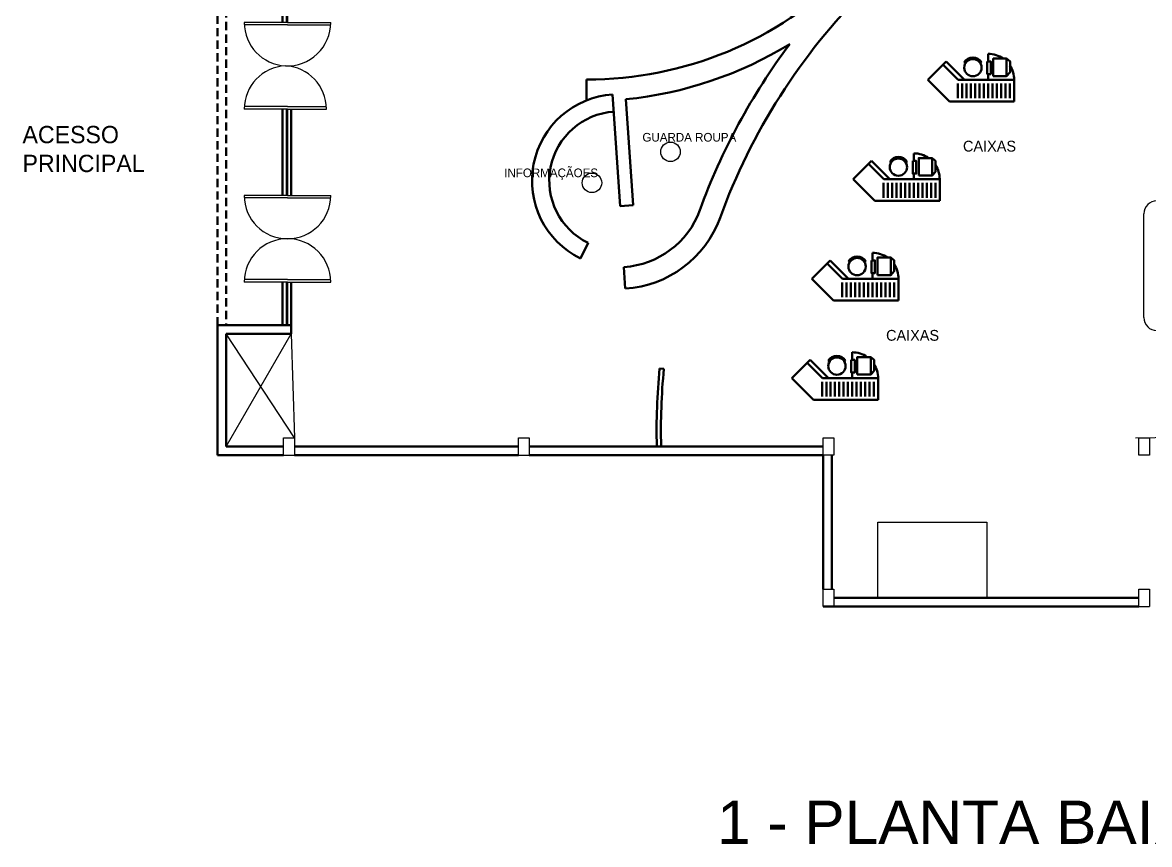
# Model space of a CAD drawing. Header units: millimetres. Extents: x 14363 to 14528, y 6076 to 6118.
# Drawn here: x 14363.16 to 14389.22, y 6078.09 to 6097.09 of the extents above; entities that cross this region are included whole.
import ezdxf

# ---------------------------------------------------------------- set-up
doc = ezdxf.new("R2010")
doc.units = ezdxf.units.MM
doc.linetypes.add('DASHED2', pattern=[9.525, 6.35, -3.175])
for name, color, linetype in [('05', 5, 'Continuous'), ('cotas', 1, 'Continuous'), ('mobiliario', 30, 'Continuous'), ('MOBILIARIO-0.3', 3, 'Continuous'), ('MUEBLES-0.3', 3, 'Continuous'), ('muros-0.8', 6, 'Continuous'), ('NOMBRE_', 2, 'Continuous'), ('seg.-0.1', 1, 'DASHED2'), ('vidrio-0.1', 1, 'Continuous')]:
    doc.layers.add(name, color=color, linetype=linetype)
doc.styles.add('arial', font='arial.ttf')

msp = doc.modelspace()

# ---------------------------------------------------------------- linework, layer by layer
at = {"layer": '05'}
for p, q in [((14369.199, 6087.09), (14369.449, 6087.09)), ((14374.627, 6087.09), (14374.877, 6087.09)), ((14381.674, 6083.59), (14381.674, 6083.99)), ((14388.974, 6083.59), (14389.224, 6083.59))]:
    msp.add_line(p, q, dxfattribs=at)
for points in [[(14369.199, 6087.09), (14369.199, 6087.49), (14369.449, 6087.49), (14369.449, 6087.09)], [(14374.627, 6087.09), (14374.627, 6087.49), (14374.877, 6087.49), (14374.877, 6087.09)], [(14381.674, 6083.99), (14381.924, 6083.99), (14381.924, 6083.59), (14381.674, 6083.59)], [(14388.974, 6083.59), (14388.974, 6083.99), (14389.224, 6083.99), (14389.224, 6083.59)]]:
    msp.add_lwpolyline(points, dxfattribs=at)
for points in [[(14381.674, 6087.09), (14381.674, 6087.49), (14381.924, 6087.49), (14381.924, 6087.09)], [(14388.974, 6087.09), (14388.974, 6087.49), (14389.224, 6087.49), (14389.224, 6087.09)]]:
    msp.add_lwpolyline(points, close=True, dxfattribs=at)
at = {"layer": 'cotas'}
for p, q in [((14369.289, 6097.09), (14368.289, 6097.09)), ((14369.289, 6097.034), (14368.292, 6097.034)), ((14369.289, 6097.09), (14370.289, 6097.09)), ((14369.289, 6097.034), (14370.286, 6097.034)), ((14369.289, 6095.09), (14368.289, 6095.09)), ((14369.289, 6095.145), (14368.292, 6095.145)), ((14369.289, 6095.145), (14370.187, 6095.145)), ((14369.289, 6095.09), (14370.189, 6095.09)), ((14369.289, 6093.09), (14368.289, 6093.09)), ((14369.289, 6093.034), (14368.292, 6093.034)), ((14369.289, 6093.09), (14370.289, 6093.09)), ((14369.289, 6093.034), (14370.286, 6093.034)), ((14369.289, 6091.09), (14368.289, 6091.09)), ((14369.289, 6091.145), (14368.292, 6091.145)), ((14369.289, 6091.145), (14370.286, 6091.145)), ((14369.289, 6091.09), (14370.289, 6091.09))]:
    msp.add_line(p, q, dxfattribs=at)
for centre, radius, start, end in [((14369.293, 6097.091), 1.004, 180.0978, 267.0704), ((14369.285, 6097.091), 1.004, 267.5064, 359.9167), ((14369.289, 6095.09), 1, 92.7043, 180), ((14369.189, 6095.09), 1, 0, 86.9723), ((14369.289, 6093.09), 1, 180, 270), ((14369.289, 6093.09), 1, 270, 360), ((14369.289, 6091.09), 1, 90, 180), ((14369.289, 6091.09), 1, 360, 90)]:
    msp.add_arc(centre, radius, start, end, dxfattribs=at)
at = {"layer": 'mobiliario'}
for p, q in [((14369.449, 6087.49), (14367.874, 6089.89)), ((14367.874, 6089.89), (14367.874, 6087.29)), ((14367.874, 6087.29), (14369.374, 6089.89)), ((14369.374, 6089.89), (14369.449, 6087.49))]:
    msp.add_line(p, q, dxfattribs=at)
at = {"layer": 'MOBILIARIO-0.3', "color": 4}
msp.add_line((14388.899, 6087.49), (14391.359, 6087.527), dxfattribs=at)
at = {"layer": 'MUEBLES-0.3', "lineweight": 50}
for p, q in [((14385.493, 6096.19), (14385.493, 6096.365)), ((14384.517, 6096.19), (14384.093, 6095.765)), ((14384.446, 6096.119), (14384.8, 6095.765)), ((14384.517, 6096.19), (14384.941, 6095.765)), ((14384.937, 6096.171), (14384.968, 6096.152)), ((14384.968, 6096.152), (14384.937, 6096.171)), ((14385.307, 6096.152), (14385.337, 6096.171)), ((14376.207, 6095.769), (14376.207, 6095.292)), ((14384.093, 6095.765), (14384.593, 6095.265)), ((14384.8, 6095.765), (14386.093, 6095.765)), ((14385.493, 6095.765), (14385.493, 6095.897)), ((14386.093, 6095.765), (14386.093, 6095.265)), ((14384.793, 6095.681), (14384.793, 6095.34)), ((14384.893, 6095.681), (14384.893, 6095.34)), ((14384.993, 6095.681), (14384.993, 6095.34)), ((14385.093, 6095.681), (14385.093, 6095.34)), ((14385.193, 6095.681), (14385.193, 6095.34)), ((14385.293, 6095.681), (14385.293, 6095.34)), ((14385.393, 6095.681), (14385.393, 6095.34)), ((14385.493, 6095.681), (14385.493, 6095.34)), ((14385.593, 6095.681), (14385.593, 6095.34)), ((14385.693, 6095.681), (14385.693, 6095.34)), ((14385.793, 6095.681), (14385.793, 6095.34)), ((14385.893, 6095.681), (14385.893, 6095.34)), ((14385.993, 6095.681), (14385.993, 6095.34)), ((14376.983, 6092.843), (14376.807, 6095.428)), ((14377.282, 6092.864), (14377.116, 6095.315)), ((14386.093, 6095.265), (14384.593, 6095.265)), ((14382.795, 6093.89), (14382.371, 6093.465)), ((14382.795, 6093.89), (14383.219, 6093.465)), ((14383.771, 6093.89), (14383.771, 6094.065)), ((14382.724, 6093.819), (14383.078, 6093.465)), ((14383.215, 6093.871), (14383.245, 6093.852)), ((14383.245, 6093.852), (14383.215, 6093.871)), ((14383.585, 6093.852), (14383.615, 6093.871)), ((14382.371, 6093.465), (14382.871, 6092.965)), ((14383.07, 6093.381), (14383.07, 6093.04)), ((14383.078, 6093.465), (14384.371, 6093.465)), ((14383.17, 6093.381), (14383.17, 6093.04)), ((14383.27, 6093.381), (14383.27, 6093.04)), ((14383.37, 6093.381), (14383.37, 6093.04)), ((14383.47, 6093.381), (14383.47, 6093.04)), ((14383.57, 6093.381), (14383.57, 6093.04)), ((14383.67, 6093.381), (14383.67, 6093.04)), ((14383.77, 6093.381), (14383.77, 6093.04)), ((14383.771, 6093.465), (14383.771, 6093.597)), ((14383.87, 6093.381), (14383.87, 6093.04)), ((14383.97, 6093.381), (14383.97, 6093.04)), ((14384.07, 6093.381), (14384.07, 6093.04)), ((14384.17, 6093.381), (14384.17, 6093.04)), ((14384.27, 6093.381), (14384.27, 6093.04)), ((14384.371, 6093.465), (14384.371, 6092.965)), ((14376.983, 6092.843), (14377.282, 6092.864)), ((14377.083, 6092.85), (14376.983, 6092.843)), ((14384.371, 6092.965), (14382.871, 6092.965)), ((14376.239, 6091.996), (14376.061, 6091.637)), ((14381.841, 6091.59), (14381.417, 6091.165)), ((14381.841, 6091.59), (14382.265, 6091.165)), ((14382.261, 6091.571), (14382.292, 6091.552)), ((14382.292, 6091.552), (14382.261, 6091.571)), ((14382.631, 6091.552), (14382.661, 6091.571)), ((14382.817, 6091.59), (14382.817, 6091.765)), ((14377.07, 6091.436), (14377.101, 6090.937)), ((14381.77, 6091.519), (14382.124, 6091.165)), ((14382.817, 6091.165), (14382.817, 6091.297)), ((14381.417, 6091.165), (14381.917, 6090.665)), ((14382.117, 6091.081), (14382.117, 6090.74)), ((14382.124, 6091.165), (14383.417, 6091.165)), ((14382.217, 6091.081), (14382.217, 6090.74)), ((14382.317, 6091.081), (14382.317, 6090.74)), ((14382.417, 6091.081), (14382.417, 6090.74)), ((14382.517, 6091.081), (14382.517, 6090.74)), ((14382.617, 6091.081), (14382.617, 6090.74)), ((14382.717, 6091.081), (14382.717, 6090.74)), ((14382.817, 6091.081), (14382.817, 6090.74)), ((14382.917, 6091.081), (14382.917, 6090.74)), ((14383.017, 6091.081), (14383.017, 6090.74)), ((14383.117, 6091.081), (14383.117, 6090.74)), ((14383.217, 6091.081), (14383.217, 6090.74)), ((14383.317, 6091.081), (14383.317, 6090.74)), ((14383.417, 6091.165), (14383.417, 6090.665)), ((14383.417, 6090.665), (14381.917, 6090.665)), ((14369.174, 6090.09), (14369.374, 6090.09)), ((14382.349, 6089.29), (14382.349, 6089.465)), ((14381.374, 6089.29), (14380.949, 6088.865)), ((14381.303, 6089.219), (14381.657, 6088.865)), ((14381.374, 6089.29), (14381.798, 6088.865)), ((14381.794, 6089.271), (14381.824, 6089.252)), ((14381.824, 6089.252), (14381.794, 6089.271)), ((14382.163, 6089.252), (14382.194, 6089.271)), ((14377.992, 6089.079), (14377.893, 6089.089)), ((14382.349, 6088.865), (14382.349, 6088.997)), ((14380.949, 6088.865), (14381.449, 6088.365)), ((14381.649, 6088.781), (14381.649, 6088.44)), ((14381.657, 6088.865), (14382.949, 6088.865)), ((14381.749, 6088.781), (14381.749, 6088.44)), ((14381.849, 6088.781), (14381.849, 6088.44)), ((14381.949, 6088.781), (14381.949, 6088.44)), ((14382.049, 6088.781), (14382.049, 6088.44)), ((14382.149, 6088.781), (14382.149, 6088.44)), ((14382.249, 6088.781), (14382.249, 6088.44)), ((14382.349, 6088.781), (14382.349, 6088.44)), ((14382.449, 6088.781), (14382.449, 6088.44)), ((14382.549, 6088.781), (14382.549, 6088.44)), ((14382.649, 6088.781), (14382.649, 6088.44)), ((14382.749, 6088.781), (14382.749, 6088.44)), ((14382.849, 6088.781), (14382.849, 6088.44)), ((14382.949, 6088.865), (14382.949, 6088.365)), ((14382.949, 6088.365), (14381.449, 6088.365))]:
    msp.add_line(p, q, dxfattribs=at)
at = {"layer": 'MUEBLES-0.3'}
for p, q in [((14389.093, 6090.267), (14389.093, 6092.667)), ((14382.938, 6085.54), (14385.463, 6085.54)), ((14382.938, 6083.987), (14382.938, 6085.54)), ((14385.463, 6085.54), (14385.463, 6083.787)), ((14382.938, 6083.787), (14382.938, 6083.987)), ((14385.463, 6083.787), (14382.938, 6083.787))]:
    msp.add_line(p, q, dxfattribs=at)
at = {"layer": 'MUEBLES-0.3', "lineweight": 50}
for points in [[(14385.607, 6095.851), (14385.917, 6095.851), (14385.917, 6096.256), (14385.607, 6096.256)], [(14385.917, 6095.851), (14385.996, 6095.94), (14385.996, 6096.19), (14385.917, 6096.256)], [(14385.469, 6096.19), (14385.55, 6096.19), (14385.55, 6095.897), (14385.469, 6095.897)], [(14383.747, 6093.89), (14383.828, 6093.89), (14383.828, 6093.597), (14383.747, 6093.597)], [(14383.885, 6093.551), (14384.195, 6093.551), (14384.195, 6093.956), (14383.885, 6093.956)], [(14384.195, 6093.551), (14384.273, 6093.64), (14384.273, 6093.89), (14384.195, 6093.956)], [(14382.793, 6091.59), (14382.874, 6091.59), (14382.874, 6091.297), (14382.793, 6091.297)], [(14382.931, 6091.251), (14383.241, 6091.251), (14383.241, 6091.656), (14382.931, 6091.656)], [(14383.241, 6091.251), (14383.32, 6091.34), (14383.32, 6091.59), (14383.241, 6091.656)], [(14382.325, 6089.29), (14382.406, 6089.29), (14382.406, 6088.997), (14382.325, 6088.997)], [(14382.463, 6088.951), (14382.774, 6088.951), (14382.774, 6089.356), (14382.463, 6089.356)], [(14382.774, 6088.951), (14382.852, 6089.04), (14382.852, 6089.29), (14382.774, 6089.356)]]:
    msp.add_lwpolyline(points, close=True, dxfattribs=at)
for centre in [(14385.137, 6096.046), (14383.415, 6093.746), (14382.461, 6091.446), (14381.994, 6089.146)]:
    msp.add_circle(centre, 0.2, dxfattribs=at)
at = {"layer": 'MUEBLES-0.3', "ltscale": 0.01}
for centre in [(14378.145, 6094.1), (14376.329, 6093.383)]:
    msp.add_circle(centre, 0.225, dxfattribs=at)
at = {"layer": 'MUEBLES-0.3', "lineweight": 50}
for centre, radius, start, end in [((14376.207, 6104.269), 8.5, 270, 315), ((14392.824, 6087.652), 14.4, 135, 160), ((14376.207, 6104.269), 9, 275.7966, 301.458), ((14392.824, 6087.652), 14.9, 143.131, 160), ((14385.137, 6096.046), 0.236, 32.0424, 147.9576), ((14385.493, 6095.765), 0.6, 54.8728, 90), ((14385.493, 6095.765), 0.6, 0, 33.0932), ((14376.943, 6093.432), 2, 93.8864, 243.833), ((14376.943, 6093.432), 1.6, 93.8864, 243.8864), ((14383.415, 6093.746), 0.236, 32.0424, 147.9576), ((14383.771, 6093.465), 0.6, 54.8728, 90), ((14383.771, 6093.465), 0.6, 0, 33.0932), ((14376.943, 6093.432), 2, 273.6385, 340), ((14376.943, 6093.432), 2.5, 273.6385, 340), ((14382.461, 6091.446), 0.236, 32.0424, 147.9576), ((14382.817, 6091.165), 0.6, 54.8728, 90), ((14382.817, 6091.165), 0.6, 0, 33.0932), ((14382.349, 6088.865), 0.6, 54.8728, 90), ((14381.994, 6089.146), 0.236, 32.0424, 147.9576), ((14392.824, 6087.652), 15, 174.5033, 181.3852), ((14392.824, 6087.652), 14.9, 174.5033, 181.3852), ((14382.349, 6088.865), 0.6, 0, 33.0932)]:
    msp.add_arc(centre, radius, start, end, dxfattribs=at)
at = {"layer": 'MUEBLES-0.3'}
for centre, start, end in [((14389.393, 6092.667), 90, 180), ((14389.393, 6090.267), 180, 270)]:
    msp.add_arc(centre, 0.3, start, end, dxfattribs=at)
at = {"layer": 'muros-0.8', "lineweight": 50}
for p, q in [((14369.174, 6100.89), (14369.174, 6097.09)), ((14369.174, 6095.09), (14369.174, 6093.09)), ((14369.374, 6095.09), (14369.374, 6093.09)), ((14369.174, 6091.09), (14369.174, 6090.09)), ((14369.374, 6091.09), (14369.374, 6089.89)), ((14367.674, 6090.09), (14367.674, 6087.09)), ((14367.674, 6090.09), (14369.374, 6090.09)), ((14367.874, 6089.89), (14367.874, 6087.29)), ((14367.874, 6089.89), (14369.374, 6089.89)), ((14367.874, 6087.29), (14369.199, 6087.29)), ((14369.449, 6087.29), (14374.627, 6087.29)), ((14374.877, 6087.29), (14381.674, 6087.29)), ((14367.674, 6087.09), (14369.199, 6087.09)), ((14369.449, 6087.09), (14374.627, 6087.09)), ((14374.877, 6087.09), (14381.674, 6087.09)), ((14381.674, 6083.99), (14381.674, 6087.09)), ((14381.874, 6083.99), (14381.874, 6087.09)), ((14388.974, 6083.79), (14381.924, 6083.79)), ((14388.974, 6083.59), (14381.674, 6083.59))]:
    msp.add_line(p, q, dxfattribs=at)
at = {"layer": 'muros-0.8', "color": 4}
msp.add_line((14367.874, 6087.29), (14367.874, 6089.308), dxfattribs=at)
at = {"layer": 'seg.-0.1', "lineweight": 50, "ltscale": 0.03}
for p, q in [((14367.674, 6090.09), (14367.674, 6100.79)), ((14367.874, 6100.59), (14367.874, 6090.09))]:
    msp.add_line(p, q, dxfattribs=at)
at = {"layer": 'vidrio-0.1'}
for p, q in [((14369.259, 6100.89), (14369.259, 6097.09)), ((14369.289, 6100.89), (14369.289, 6097.09)), ((14369.259, 6095.09), (14369.259, 6093.09)), ((14369.289, 6095.09), (14369.289, 6093.09)), ((14369.259, 6091.09), (14369.259, 6090.09)), ((14369.289, 6091.09), (14369.289, 6090.09)), ((14369.259, 6090.09), (14369.289, 6090.09))]:
    msp.add_line(p, q, dxfattribs=at)

# ---------------------------------------------------------------- texts
at = {"layer": 'NOMBRE_'}
for s, height, p in [('ACESSO', 0.4, (14363.162, 6094.299)), ('GUARDA ROUPA', 0.2, (14377.496, 6094.337)), ('CAIXAS', 0.25, (14384.909, 6094.106)), ('PRINCIPAL', 0.4, (14363.162, 6093.632)), ('INFORMAÇÃOES', 0.2, (14374.301, 6093.514)), ('CAIXAS', 0.25, (14383.13, 6089.732))]:
    msp.add_text(s, height=height, dxfattribs=at).set_placement(p)
at = {"layer": 'NOMBRE_', "style": 'arial'}
msp.add_text('1 - PLANTA BAIXA DO TÉRREO', height=1, dxfattribs=at).set_placement((14379.222, 6078.099))

doc.saveas('drawing.dxf')
